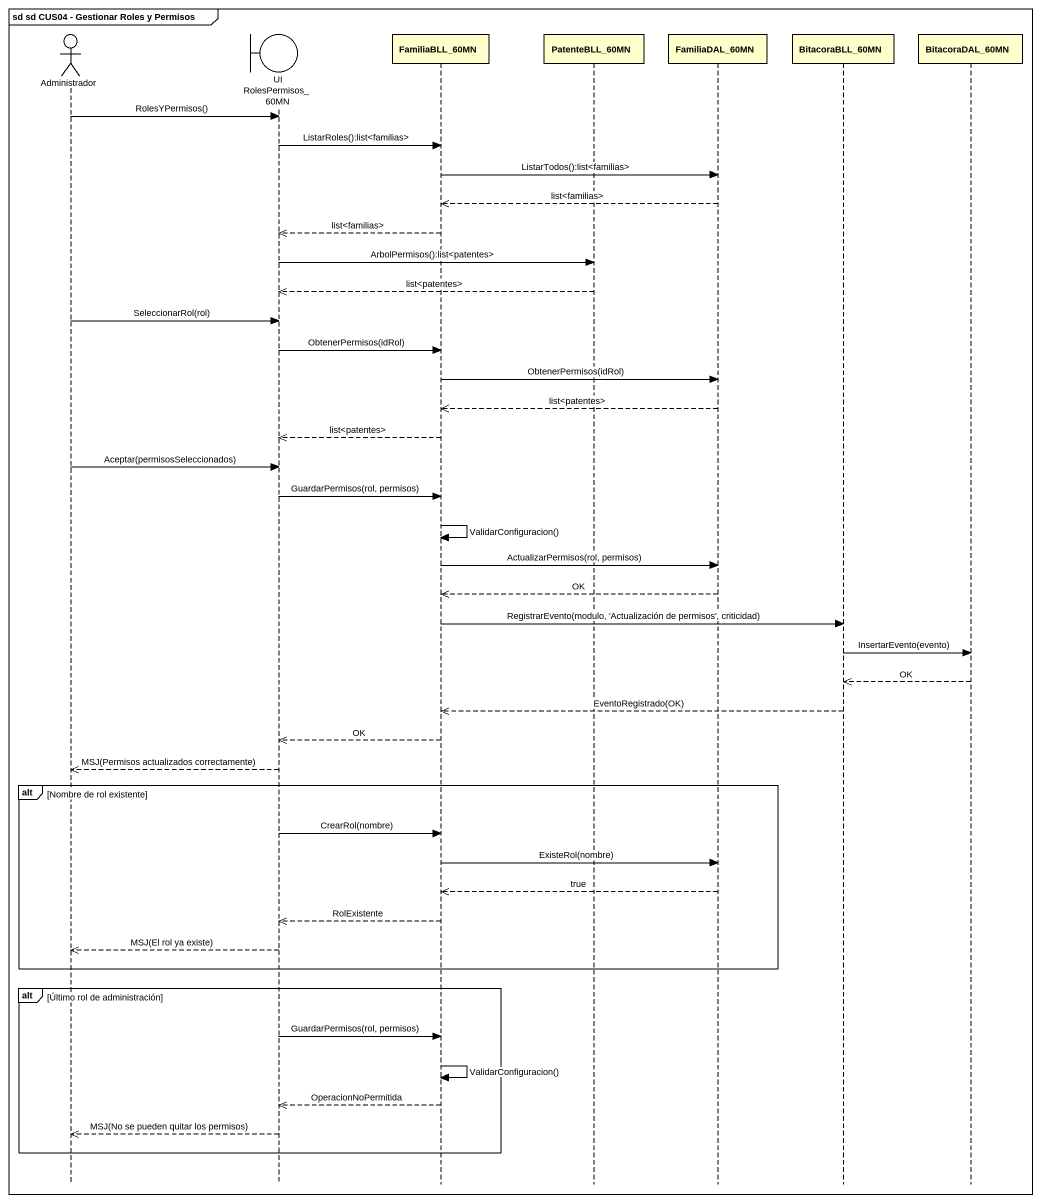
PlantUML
@startuml
mainframe sd sd CUS04 - Gestionar Roles y Permisos
hide footbox
actor Administrador
boundary "UI RolesPermisos_60MN" as UI_RolesPermisos_60MN
participant FamiliaBLL_60MN
participant PatenteBLL_60MN
participant FamiliaDAL_60MN
participant BitacoraBLL_60MN
participant BitacoraDAL_60MN

Administrador -> UI_RolesPermisos_60MN : RolesYPermisos()
UI_RolesPermisos_60MN -> FamiliaBLL_60MN : ListarRoles():list<familias>
FamiliaBLL_60MN -> FamiliaDAL_60MN : ListarTodos():list<familias>
FamiliaDAL_60MN -->> FamiliaBLL_60MN : list<familias>
FamiliaBLL_60MN -->> UI_RolesPermisos_60MN : list<familias>
UI_RolesPermisos_60MN -> PatenteBLL_60MN : ArbolPermisos():list<patentes>
PatenteBLL_60MN -->> UI_RolesPermisos_60MN : list<patentes>
Administrador -> UI_RolesPermisos_60MN : SeleccionarRol(rol)
UI_RolesPermisos_60MN -> FamiliaBLL_60MN : ObtenerPermisos(idRol)
FamiliaBLL_60MN -> FamiliaDAL_60MN : ObtenerPermisos(idRol)
FamiliaDAL_60MN -->> FamiliaBLL_60MN : list<patentes>
FamiliaBLL_60MN -->> UI_RolesPermisos_60MN : list<patentes>
Administrador -> UI_RolesPermisos_60MN : Aceptar(permisosSeleccionados)
UI_RolesPermisos_60MN -> FamiliaBLL_60MN : GuardarPermisos(rol, permisos)
FamiliaBLL_60MN -> FamiliaBLL_60MN : ValidarConfiguracion()
FamiliaBLL_60MN -> FamiliaDAL_60MN : ActualizarPermisos(rol, permisos)
FamiliaDAL_60MN -->> FamiliaBLL_60MN : OK
FamiliaBLL_60MN -> BitacoraBLL_60MN : RegistrarEvento(modulo, 'Actualización de permisos', criticidad)
BitacoraBLL_60MN -> BitacoraDAL_60MN : InsertarEvento(evento)
BitacoraDAL_60MN -->> BitacoraBLL_60MN : OK
BitacoraBLL_60MN -->> FamiliaBLL_60MN : EventoRegistrado(OK)
FamiliaBLL_60MN -->> UI_RolesPermisos_60MN : OK
UI_RolesPermisos_60MN -->> Administrador : MSJ(Permisos actualizados correctamente)
alt Nombre de rol existente
  UI_RolesPermisos_60MN -> FamiliaBLL_60MN : CrearRol(nombre)
  FamiliaBLL_60MN -> FamiliaDAL_60MN : ExisteRol(nombre)
  FamiliaDAL_60MN -->> FamiliaBLL_60MN : true
  FamiliaBLL_60MN -->> UI_RolesPermisos_60MN : RolExistente
  UI_RolesPermisos_60MN -->> Administrador : MSJ(El rol ya existe)
end
alt Último rol de administración
  UI_RolesPermisos_60MN -> FamiliaBLL_60MN : GuardarPermisos(rol, permisos)
  FamiliaBLL_60MN -> FamiliaBLL_60MN : ValidarConfiguracion()
  FamiliaBLL_60MN -->> UI_RolesPermisos_60MN : OperacionNoPermitida
  UI_RolesPermisos_60MN -->> Administrador : MSJ(No se pueden quitar los permisos)
end
@enduml
